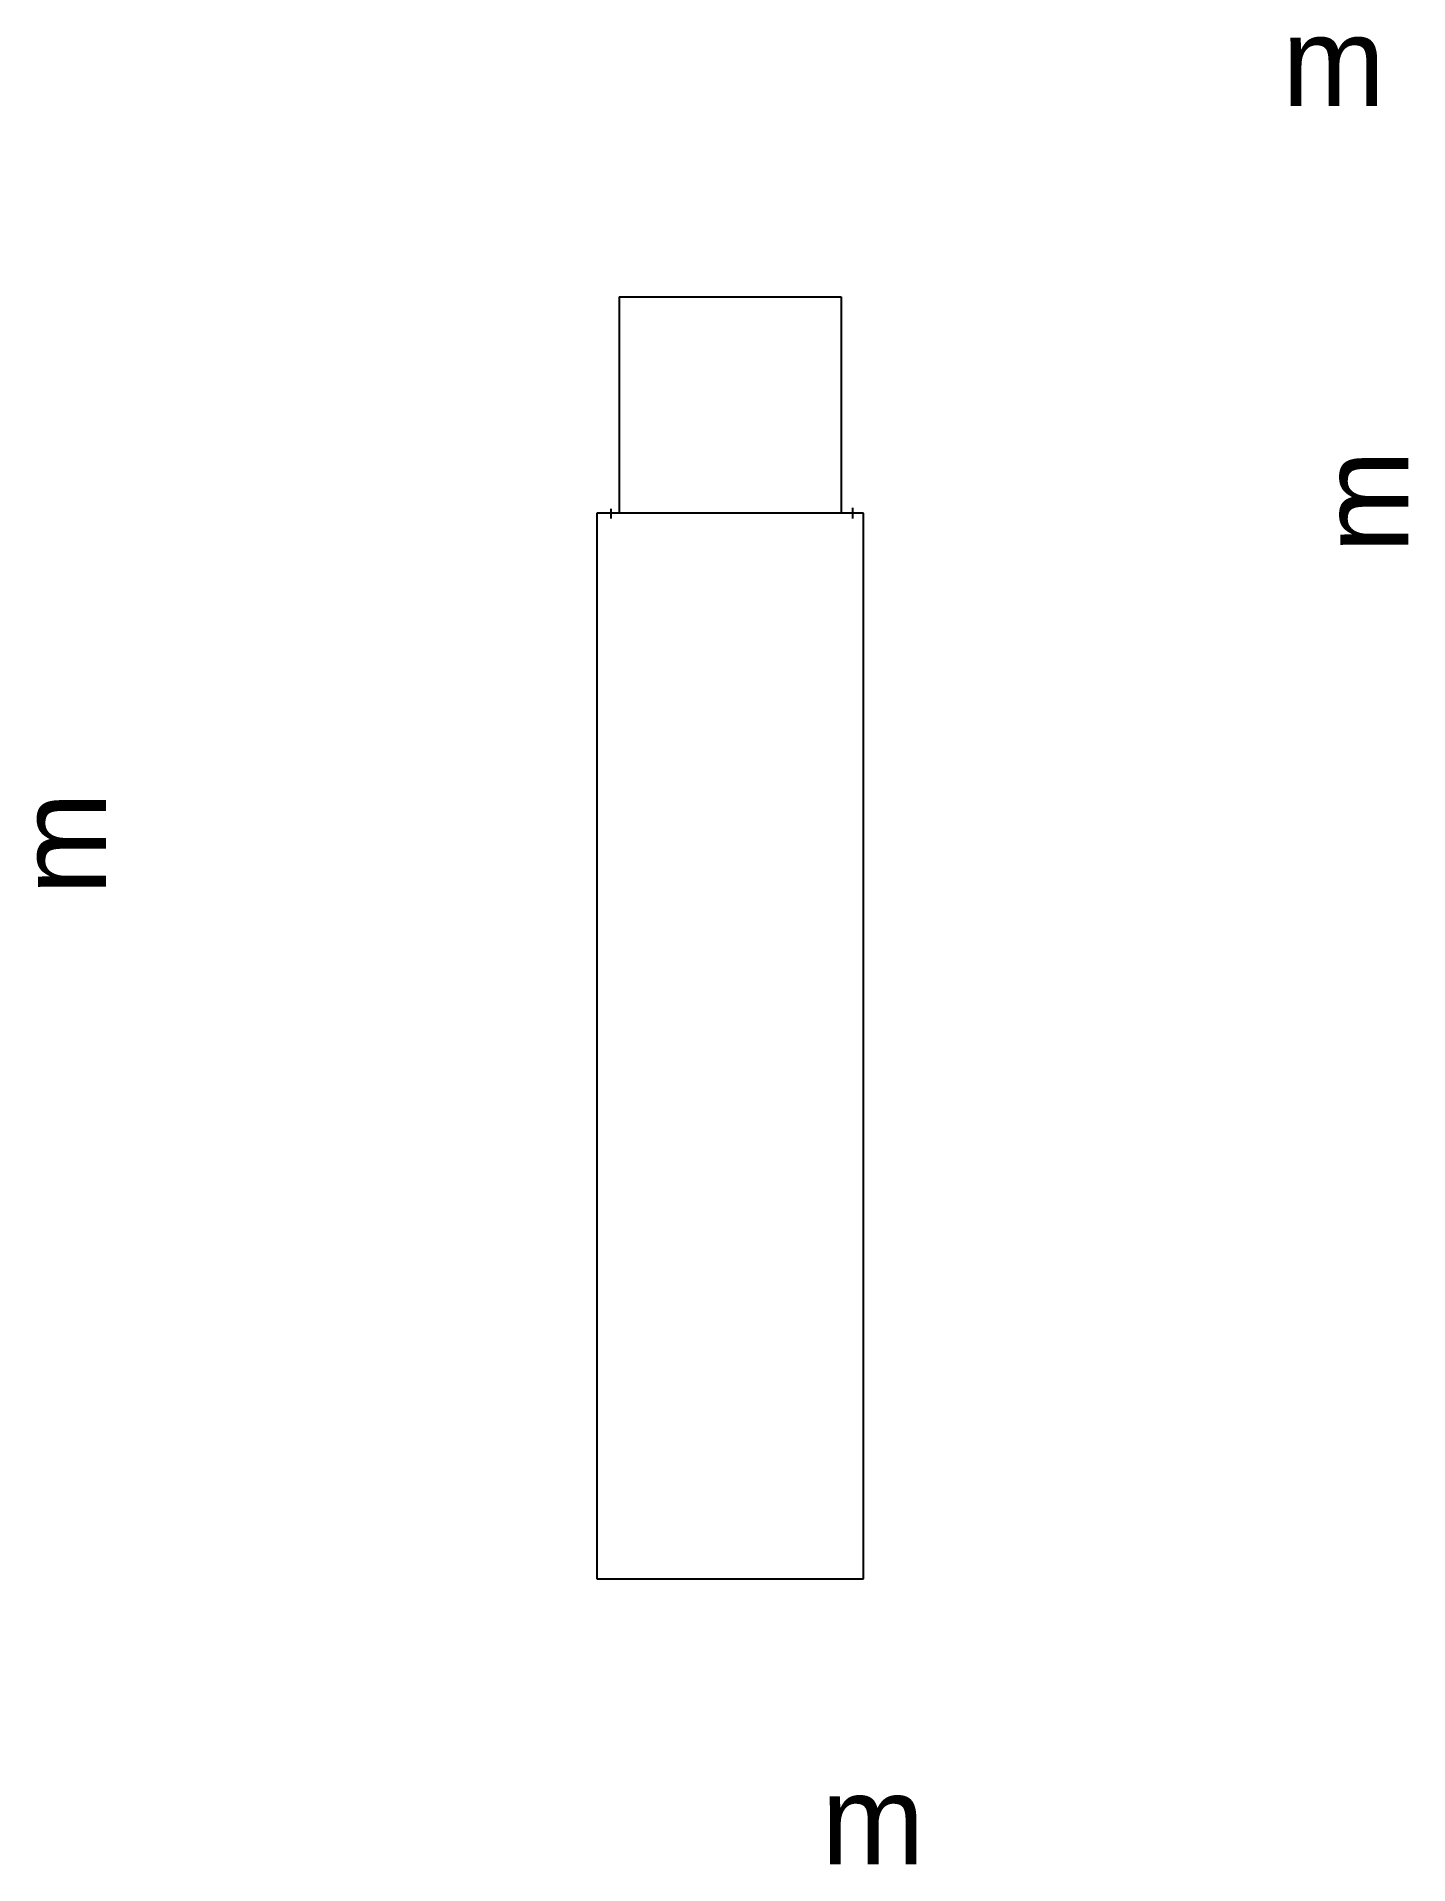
# Model space of a CAD drawing. Header units: metres. Extents: x -6.3 to 9.1, y -3.2 to 17.4.
import ezdxf

# ---------------------------------------------------------------- set-up
doc = ezdxf.new("R2010")
doc.units = ezdxf.units.M
doc.layers.get('0').update_dxf_attribs({"lineweight": 25, "true_color": 0xffffff})
doc.styles.add('textstyle0', font='')
doc.styles.add('textstyle1', font='')
doc.styles.add('textstyle2', font='')
doc.styles.add('textstyle3', font='')
doc.styles.get('textstyle0').set_extended_font_data('Liberation Sans')
doc.styles.get('textstyle1').set_extended_font_data('Liberation Sans')
doc.styles.get('textstyle2').set_extended_font_data('Liberation Sans')
doc.styles.get('textstyle3').set_extended_font_data('Liberation Sans')

msp = doc.modelspace()

# ---------------------------------------------------------------- linework, layer by layer
for p, q in [((0.25, 14.44), (0.25, 12)), ((0.25, 14.44), (2.75, 14.44)), ((2.75, 14.44), (2.75, 12)), ((3, 12), (0, 12)), ((0, 12), (0, 0)), ((0.16, 11.94), (0.16, 12.05)), ((2.88, 11.94), (2.88, 12.06)), ((3, 0), (3, 12)), ((0, 0), (3, 0))]:
    msp.add_line(p, q)

# ---------------------------------------------------------------- texts
at = {"char_height": 1, "attachment_point": 1}
for insert, style in [((7.716, 17.588), 'textstyle0'), ((2.526, -2.218), 'textstyle1')]:
    msp.add_mtext('m', dxfattribs=dict(at, insert=insert, style=style))
at = {"char_height": 1, "attachment_point": 1, "rotation": 90}
for insert, style in [((8.14, 11.55), 'textstyle3'), ((-6.53, 7.698), 'textstyle2')]:
    msp.add_mtext('m', dxfattribs=dict(at, insert=insert, style=style))

doc.saveas('drawing.dxf')
